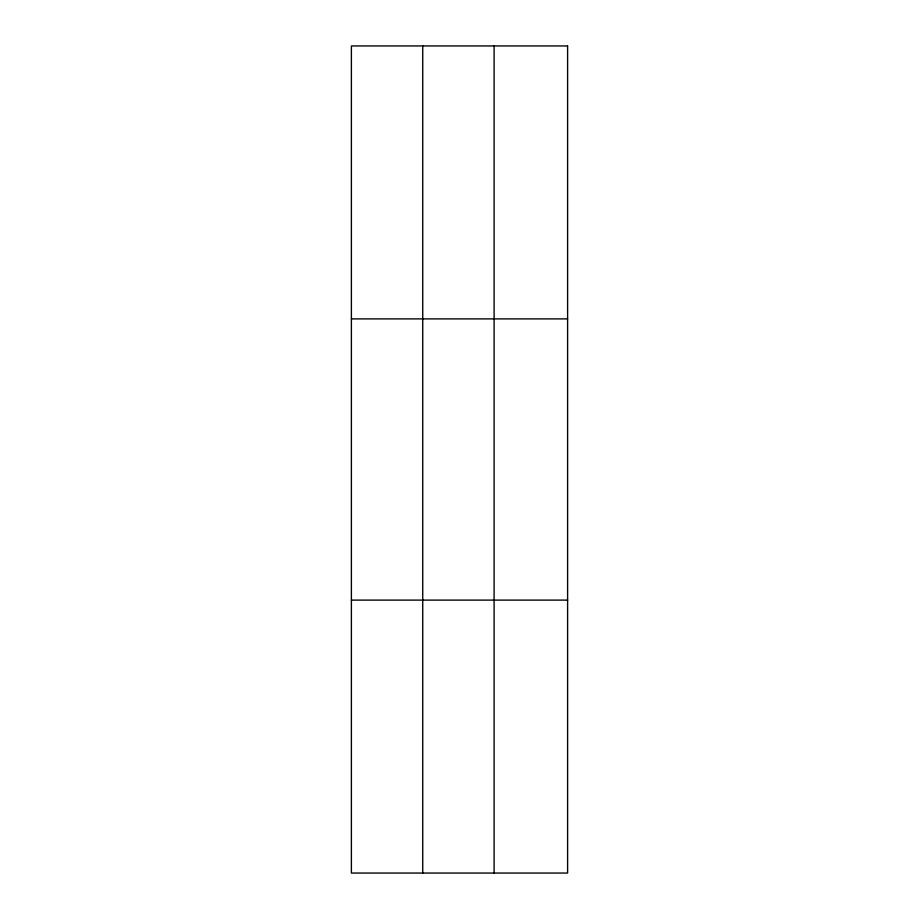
<?xml version="1.0" encoding="UTF-8"?>
<svg xmlns="http://www.w3.org/2000/svg" width="919" height="919" viewBox="0 0 919 919"><rect width="100%" height="100%" fill="white"/><g stroke="black" fill="none" stroke-linecap="round" stroke-linejoin="round"><path stroke-width="1.38" d="M422.74 45.95L422.74 873.05M494.1 45.95L494.1 873.05M351.391 318.893L567.609 318.893M351.391 600.107L567.609 600.107M567.609 45.95L567.609 873.05L351.391 873.05L351.391 45.95L567.609 45.95"/></g></svg>
